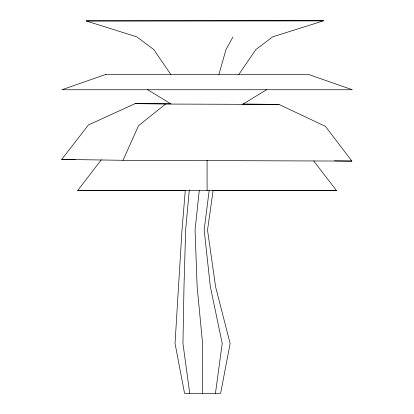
<?xml version="1.0" encoding="UTF-8"?>
<svg xmlns="http://www.w3.org/2000/svg" width="414" height="414" viewBox="0 0 414 414"><rect width="100%" height="100%" fill="white"/><g stroke="black" fill="none" stroke-linecap="round" stroke-linejoin="round"><path stroke-width="0.62" d="M207.083 190.6L207.093 160.306M185.291 190.476L181.989 230.091L175.039 343.496L184.556 393.3L220.626 393.3L230.127 343.496L215.596 286.809L207.528 230.091L213.101 190.476M189.322 189.948L185.653 229.884L183.992 286.39L182.947 343.496L189.731 393.3M199.274 190.476L195.056 230.091L197.147 286.809L202.586 343.496L202.591 393.3M209.189 190.424L204.164 229.884L210.302 286.39L222.22 343.496L215.451 393.3M218.913 74.541L225.956 49.659L232.973 36.934M123.02 160.296L138.535 125.68L165.559 104.054L279 104.447L325.404 126.332L351.869 161.093L123.02 160.296L61.696 159.411L88.456 124.956L135.161 103.614L170.609 103.738M238.707 74.655L255.826 49.566L272.769 36.81L323.603 20.788L86.06 20.917L136.894 36.887L153.837 49.623L170.956 74.691M313.693 160.901L336.489 190.59L77.672 190.538L101.275 159.835M242.154 104.644L266.792 89.559M323.603 20.788L86.06 20.917M77.672 190.538L185.834 190.533M212.874 190.533L336.489 190.59M242.801 103.986L279 104.447M61.696 159.411L75.27 159.457M135.161 103.614L165.559 104.054M334.44 160.844L351.869 161.093M147.425 89.559L170.972 103.971M105.228 74.634L61.914 89.74L352.304 89.74L308.989 74.634L105.228 74.634"/></g></svg>
